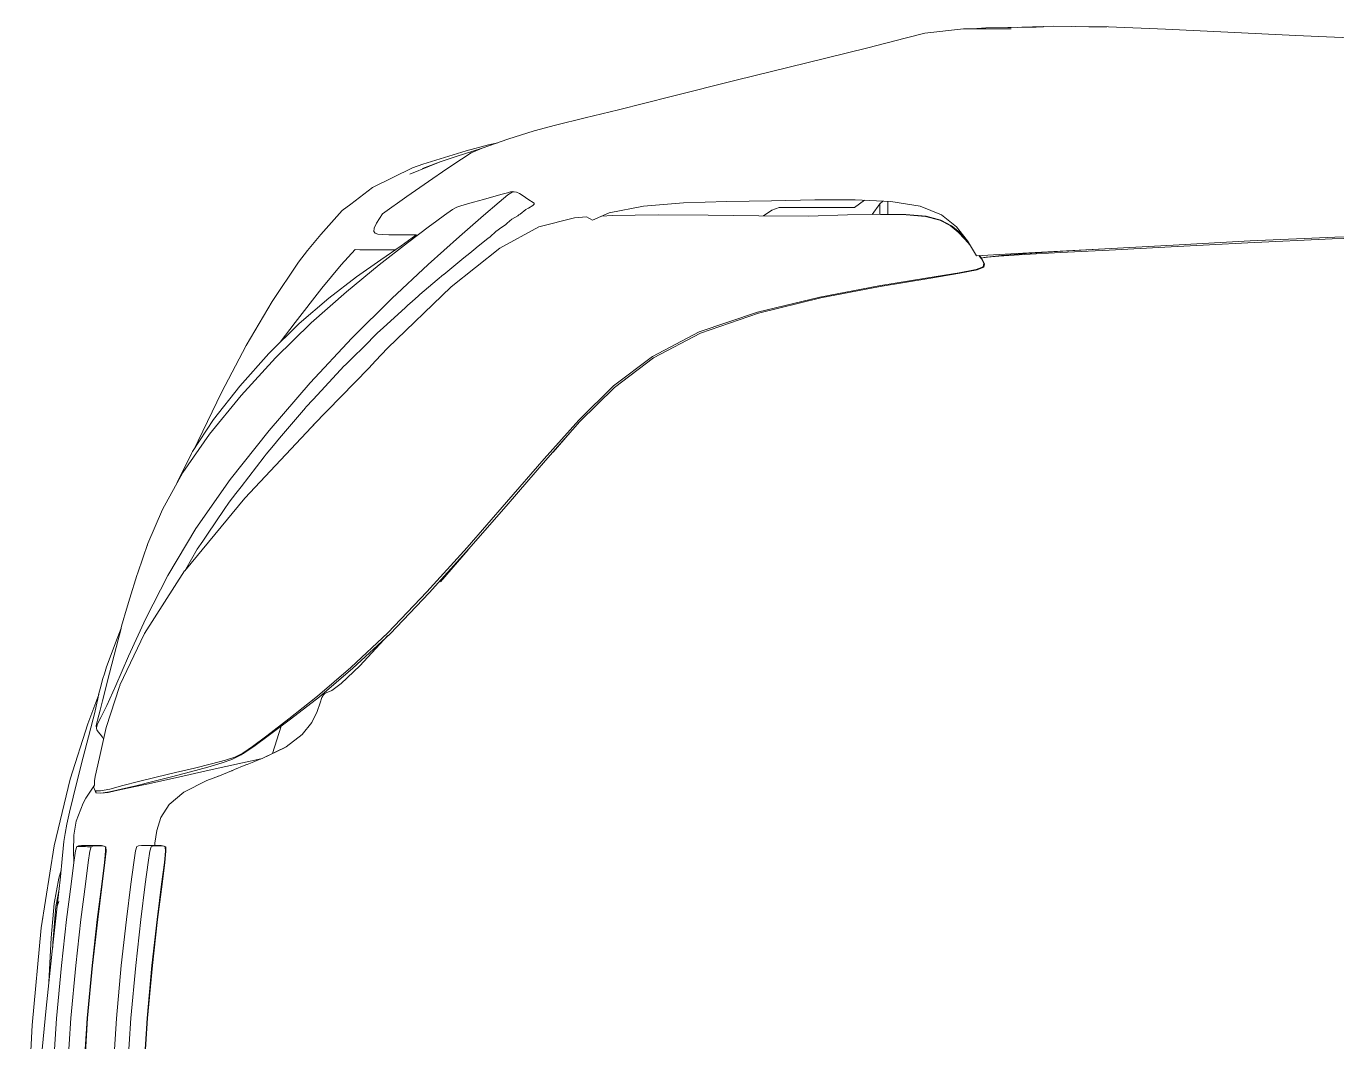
# Model space of a CAD drawing. Header units: millimetres. Extents: x -1608 to 2673, y -1019 to 974.
# Drawn here: x -1605 to -782, y 216 to 854 of the extents above; entities that cross this region are included whole.
import ezdxf

# ---------------------------------------------------------------- set-up
doc = ezdxf.new("R2010")
doc.units = ezdxf.units.MM
doc.header["$MEASUREMENT"] = 0
for name, color, linetype, true_color in [('CITROEN C4  01', 7, 'Continuous', 0x9a0018), ('CITROEN C4  02', 7, 'Continuous', 0xadadad), ('CITROEN C4  03', 7, 'Continuous', 0x191922), ('CITROEN C4  05', 7, 'Continuous', 0x0f0f12), ('CITROEN C4  08', 7, 'Continuous', 0xe1e1e1)]:
    doc.layers.add(name, color=color, linetype=linetype, true_color=true_color)

msp = doc.modelspace()

# ---------------------------------------------------------------- linework, layer by layer
at = {"layer": 'CITROEN C4  01', "linetype": 'Continuous', "lineweight": 0}
for p, q in [((-1041.03, 849.58), (-1053.39, 846.43)), ((-1011.93, 852.29), (-1008.51, 852.5)), ((-1008.51, 852.5), (-1002.88, 852.84)), ((-1002.88, 852.84), (-971.12, 853.26)), ((-988.95, 853.02), (-986.84, 853.15)), ((-960.14, 853.94), (-986.84, 853.15)), ((-986.8, 852.25), (-986.8, 852.25)), ((-983.21, 853.1), (-966.49, 853.46)), ((-971.12, 853.26), (-971.12, 853.26)), ((-966.49, 853.46), (-966.49, 853.46)), ((-960.14, 853.94), (-927.04, 853.43)), ((-946.2, 853.72), (-925.77, 853.51)), ((-927.05, 853.43), (-927.04, 853.43)), ((-890.04, 852.17), (-925.77, 853.51)), ((-925.77, 853.51), (-925.77, 853.51)), ((-850.82, 850.15), (-890.04, 852.17)), ((-808.11, 848.03), (-850.82, 850.15)), ((-762.79, 846.11), (-808.11, 848.03)), ((-1076.83, 840.31), (-1115.3, 830.87)), ((-1053.39, 846.43), (-1076.83, 840.31)), ((-1115.3, 830.87), (-1159.56, 820.05)), ((-1159.56, 820.05), (-1200.34, 809.78)), ((-1200.34, 809.78), (-1233.4, 801.43)), ((-1233.4, 801.43), (-1254.46, 796.33)), ((-1273.03, 791.71), (-1286.35, 788.21)), ((-1273.03, 791.71), (-1254.46, 796.33)), ((-1319.02, 777.37), (-1303.05, 782.91)), ((-1303.05, 782.91), (-1286.35, 788.21)), ((-1329.08, 775.75), (-1356.27, 767.36)), ((-1319.02, 777.37), (-1335.47, 772.02)), ((-1332.11, 770.49), (-1325.96, 774.43)), ((-1329.08, 775.75), (-1315.13, 779.41)), ((-1325.96, 774.43), (-1319.02, 777.37)), ((-1309.24, 780.76), (-1315.13, 779.41)), ((-1352.17, 766.05), (-1364.52, 761.02)), ((-1362.89, 765.06), (-1356.27, 767.36)), ((-1345.36, 768.67), (-1352.17, 766.05)), ((-1345.36, 768.67), (-1345.36, 768.67)), ((-1341.22, 764.32), (-1332.11, 770.49)), ((-1362.89, 765.06), (-1387.87, 752.66)), ((-1364.52, 761.02), (-1364.51, 761.02)), ((-1356.64, 764.61), (-1356.64, 764.61)), ((-1352.81, 756.34), (-1341.22, 764.32)), ((-1387.87, 752.66), (-1401.56, 742.2)), ((-1366.43, 747), (-1352.81, 756.34)), ((-1306.53, 748.42), (-1303.17, 749.37)), ((-1303.17, 749.37), (-1301.24, 749.81)), ((-1300.23, 749.77), (-1302.93, 747.98)), ((-1301.24, 749.81), (-1299.73, 750.03)), ((-1298.88, 749.96), (-1300.23, 749.77)), ((-1298.88, 749.96), (-1299.73, 750.03)), ((-1297.42, 749.68), (-1298.88, 749.96)), ((-1295.63, 748.85), (-1297.42, 749.68)), ((-1401.56, 742.2), (-1406.93, 738.16)), ((-1381.75, 735.99), (-1366.43, 747)), ((-1335.03, 740.29), (-1333.18, 740.91)), ((-1333.18, 740.91), (-1329.78, 741.87)), ((-1329.78, 741.87), (-1324.44, 743.37)), ((-1324.44, 743.37), (-1318.14, 745.14)), ((-1308.45, 743.43), (-1318.16, 735.09)), ((-1318.14, 745.14), (-1311.85, 746.92)), ((-1311.85, 746.92), (-1306.53, 748.42)), ((-1302.93, 747.98), (-1308.45, 743.43)), ((-1293.3, 747.41), (-1295.63, 748.85)), ((-1290.31, 745.37), (-1293.3, 747.41)), ((-1286.5, 742.77), (-1290.31, 745.37)), ((-1286.32, 742.64), (-1286.5, 742.77)), ((-1239.31, 736.69), (-1217.81, 740.88)), ((-1217.81, 740.88), (-1192.67, 743.03)), ((-1192.67, 743.03), (-1165.36, 743.9)), ((-1165.36, 743.9), (-1137.37, 744.24)), ((-1137.37, 744.24), (-1110.16, 744.82)), ((-1110.16, 744.82), (-1084.81, 744.92)), ((-1078.92, 744.64), (-1085.36, 739.96)), ((-1084.81, 744.92), (-1062.4, 743.85)), ((-1074.16, 735.74), (-1069.46, 742.31)), ((-1067.51, 744.09), (-1069.46, 742.31)), ((-1069.46, 742.31), (-1069.26, 735.85)), ((-1064.33, 743.94), (-1064.33, 738.26)), ((-1062.4, 743.85), (-1044.01, 740.9)), ((-1044.01, 740.9), (-1030.7, 735.38)), ((-1420.34, 723.19), (-1406.93, 738.16)), ((-1385.34, 730.29), (-1381.75, 735.99)), ((-1342.66, 735.27), (-1351.52, 728.67)), ((-1337.6, 738.87), (-1342.66, 735.27)), ((-1335.03, 740.29), (-1337.6, 738.87)), ((-1335.03, 740.29), (-1335.03, 740.29)), ((-1318.16, 735.09), (-1333.38, 721.91)), ((-1249.88, 732.18), (-1239.31, 736.69)), ((-1137.24, 738.48), (-1142.43, 734.76)), ((-1132.49, 739.96), (-1137.24, 738.48)), ((-1127.55, 739.96), (-1132.49, 739.96)), ((-1120.81, 739.96), (-1127.55, 739.96)), ((-1113.17, 739.96), (-1120.81, 739.96)), ((-1105.53, 739.96), (-1113.17, 739.96)), ((-1098.79, 739.96), (-1105.53, 739.96)), ((-1093.85, 739.96), (-1098.79, 739.96)), ((-1090.27, 739.96), (-1093.85, 739.96)), ((-1087.59, 739.96), (-1090.27, 739.96)), ((-1085.36, 739.96), (-1087.59, 739.96)), ((-1064.33, 735.79), (-1064.33, 738.26)), ((-1030.7, 735.38), (-1021.22, 727.92)), ((-1387.1, 725.08), (-1386.88, 727.03)), ((-1386.27, 723.98), (-1387.1, 725.08)), ((-1386.88, 727.03), (-1385.34, 730.29)), ((-1365.96, 717.91), (-1352.05, 728.28)), ((-1352.05, 728.28), (-1350.69, 729.29)), ((-1351.52, 728.67), (-1351.52, 728.67)), ((-1021.22, 727.92), (-1014.28, 719.18)), ((-1420.34, 723.19), (-1428.77, 712.96)), ((-1384.66, 723.33), (-1386.27, 723.98)), ((-1381.91, 723), (-1384.66, 723.33)), ((-1383.76, 704.09), (-1365.96, 717.91)), ((-1377.68, 722.89), (-1381.91, 723)), ((-1371.61, 722.89), (-1377.68, 722.89)), ((-1363.34, 722.89), (-1371.61, 722.89)), ((-1369.98, 715.91), (-1360.77, 722.61)), ((-1360.41, 722.89), (-1363.34, 722.89)), ((-1333.38, 721.91), (-1352.99, 704.35)), ((-1014.28, 719.18), (-1008.61, 709.79)), ((-924.09, 714.35), (-885.12, 716.45)), ((-924.09, 714.35), (-885.12, 716.45)), ((-886.44, 715.32), (-838.22, 717.9)), ((-885.12, 716.45), (-836.9, 719.05)), ((-885.12, 716.45), (-836.9, 719.05)), ((-838.22, 717.9), (-785.3, 720.34)), ((-836.9, 719.05), (-783.71, 721.42)), ((-785.3, 720.34), (-732.19, 721.93)), ((-783.71, 721.42), (-729.85, 722.83)), ((-1428.77, 712.96), (-1434.48, 705.66)), ((-1407.67, 704.14), (-1398.78, 713.68)), ((-1395.85, 713.55), (-1398.78, 713.68)), ((-1391.55, 713.51), (-1395.85, 713.55)), ((-1385.48, 713.51), (-1391.55, 713.51)), ((-1377.21, 713.51), (-1385.48, 713.51)), ((-1382.63, 707.27), (-1369.98, 715.91)), ((-1373.5, 713.51), (-1377.21, 713.51)), ((-1008.61, 709.79), (-983.52, 711.15)), ((-1005.54, 708.25), (-1004.02, 708.55)), ((-1004.02, 708.55), (-994.55, 709.54)), ((-1003.18, 708.69), (-1004.02, 708.55)), ((-1002.67, 708.77), (-1003.18, 708.69)), ((-1002.42, 708.82), (-1002.67, 708.77)), ((-1002.34, 708.83), (-1002.42, 708.82)), ((-1002.34, 708.83), (-1002.34, 708.83)), ((-1002.34, 708.83), (-1002.32, 708.83)), ((-1002.2, 708.85), (-992.93, 709.99)), ((-994.55, 709.54), (-978.78, 710.58)), ((-992.93, 709.99), (-977.25, 711.22)), ((-977.25, 711.22), (-992.93, 709.99)), ((-992.93, 709.99), (-992.93, 709.99)), ((-983.52, 711.15), (-956.12, 712.62)), ((-978.78, 710.58), (-955.99, 711.8)), ((-977.25, 711.22), (-954.55, 712.64)), ((-956.12, 712.62), (-924.09, 714.35)), ((-955.99, 711.8), (-925.45, 713.33)), ((-954.55, 712.64), (-924.09, 714.35)), ((-925.45, 713.33), (-886.44, 715.32)), ((-1434.48, 705.66), (-1450.96, 681.03)), ((-1419.77, 689.37), (-1407.67, 704.14)), ((-1404.29, 687.19), (-1383.76, 704.09)), ((-1397.99, 696.44), (-1382.63, 707.27)), ((-1352.99, 704.35), (-1375.89, 682.86)), ((-1415.33, 683.18), (-1397.99, 696.44)), ((-1436.59, 667.79), (-1419.77, 689.37)), ((-1433.9, 667.25), (-1415.33, 683.18)), ((-1426.36, 667.57), (-1404.29, 687.19)), ((-1450.96, 681.03), (-1467.2, 653.35)), ((-1375.89, 682.86), (-1400.94, 657.91)), ((-1452.97, 648.42), (-1433.9, 667.25)), ((-1448.81, 645.58), (-1426.36, 667.57)), ((-1445.82, 655.48), (-1436.59, 667.79)), ((-1467.2, 653.35), (-1482.83, 623.81)), ((-1400.94, 657.91), (-1427.03, 629.96)), ((-1471.32, 627.92), (-1452.97, 648.42)), ((-1470.5, 622.05), (-1448.81, 645.58)), ((-1487.73, 606.96), (-1471.32, 627.92)), ((-1427.03, 629.96), (-1452.89, 600.05)), ((-1482.83, 623.81), (-1497.46, 593.59)), ((-1490.32, 597.78), (-1470.5, 622.05)), ((-1500.98, 586.78), (-1487.73, 606.96)), ((-1507.12, 573.59), (-1490.32, 597.78)), ((-1497.46, 593.59), (-1499.45, 589.11)), ((-1452.89, 600.05), (-1477.25, 569.22)), ((-1263.86, 598.65), (-1274.4, 586.3)), ((-1501.61, 585.61), (-1510.64, 567.23)), ((-1501.61, 585.61), (-1500.98, 586.78)), ((-1519.78, 550.29), (-1507.12, 573.59)), ((-1477.25, 569.22), (-1498.83, 538.51)), ((-1510.64, 567.23), (-1510.75, 566.9)), ((-1528.97, 528.96), (-1519.78, 550.29)), ((-1498.83, 538.51), (-1516.37, 508.96)), ((-1535.35, 510.68), (-1528.97, 528.96)), ((-1528.97, 528.96), (-1529.41, 527.49)), ((-1327.92, 525.1), (-1345.26, 504.89)), ((-1535.92, 508.92), (-1535.35, 510.68)), ((-1535.35, 510.68), (-1535.35, 510.68)), ((-1535.92, 508.92), (-1540.24, 494.58)), ((-1516.37, 508.96), (-1530.31, 481.82)), ((-1540.24, 494.58), (-1543.04, 485.59)), ((-1543.04, 485.59), (-1544.56, 480.61)), ((-1545.48, 477.14), (-1544.56, 480.61)), ((-1544.56, 480.61), (-1544.56, 480.61)), ((-1530.31, 481.82), (-1541.08, 458.34)), ((-1545.78, 475.86), (-1549.3, 466.64)), ((-1547.61, 468.6), (-1546.05, 474.76)), ((-1545.48, 477.14), (-1546.05, 474.76)), ((-1546.05, 474.76), (-1546.05, 474.76)), ((-1545.48, 477.14), (-1545.48, 477.14)), ((-1395.98, 452.25), (-1378.22, 471.14)), ((-1549.3, 466.64), (-1552.65, 457.64)), ((-1550.07, 458.91), (-1547.61, 468.6)), ((-1552.65, 457.64), (-1554.89, 451.45)), ((-1552.98, 447.46), (-1550.07, 458.91)), ((-1541.08, 458.34), (-1549.11, 439.74)), ((-1557.4, 430.08), (-1552.98, 447.46)), ((-1556.32, 447.22), (-1557.24, 444.12)), ((-1554.89, 451.45), (-1556.32, 447.22)), ((-1407.52, 441.13), (-1395.98, 452.25)), ((-1558.97, 437.78), (-1559.69, 434.84)), ((-1557.24, 444.12), (-1558.97, 437.78)), ((-1549.11, 439.74), (-1554.84, 427.29)), ((-1415.96, 435.61), (-1413.38, 436.63)), ((-1413.38, 436.63), (-1407.52, 441.13)), ((-1559.85, 434.11), (-1566.63, 415.68)), ((-1560.45, 431.4), (-1561.43, 426.89)), ((-1559.69, 434.84), (-1560.45, 431.4)), ((-1557.4, 430.08), (-1558.94, 424.27)), ((-1422.61, 423.52), (-1420.89, 428.93)), ((-1420.89, 428.93), (-1419.73, 432.23)), ((-1419.73, 432.23), (-1418.77, 434.03)), ((-1418.77, 434.03), (-1417.63, 434.95)), ((-1417.63, 434.95), (-1415.96, 435.61)), ((-1562.34, 422.89), (-1563.33, 418.93)), ((-1561.43, 426.89), (-1562.34, 422.89)), ((-1561.23, 427.38), (-1561.23, 427.38)), ((-1558.94, 424.27), (-1560.62, 417.98)), ((-1554.84, 427.29), (-1558.55, 419.68)), ((-1558.35, 426.33), (-1558.35, 426.33)), ((-1425.99, 416.66), (-1422.61, 423.52)), ((-1566.63, 415.68), (-1577.71, 380.93)), ((-1563.33, 418.93), (-1566.23, 407.6)), ((-1560.62, 417.98), (-1561.36, 414.64)), ((-1561.17, 412.88), (-1561.36, 414.64)), ((-1560.52, 415.64), (-1561.24, 413.49)), ((-1561.17, 412.88), (-1561.04, 412.02)), ((-1561.04, 412.02), (-1560.22, 410.63)), ((-1558.55, 419.68), (-1560.52, 415.64)), ((-1432.15, 409.02), (-1425.99, 416.66)), ((-1566.23, 407.6), (-1569.56, 394.73)), ((-1560.22, 410.63), (-1558.91, 409.15)), ((-1558.91, 409.15), (-1557.42, 407.32)), ((-1557.42, 407.32), (-1556.77, 406.16)), ((-1557.42, 407.32), (-1557.42, 407.32)), ((-1442.18, 401.25), (-1432.15, 409.02)), ((-1457.21, 394.01), (-1442.87, 400.91)), ((-1442.58, 401.06), (-1457.13, 394.04)), ((-1441.83, 401.42), (-1456.89, 394.12)), ((-1441.83, 401.42), (-1441.83, 401.42)), ((-1569.56, 394.73), (-1572.91, 381.66)), ((-1469.51, 391.15), (-1490.43, 386.55)), ((-1458.12, 393.65), (-1469.51, 391.15)), ((-1463.46, 391.55), (-1463.59, 391.5)), ((-1458.12, 393.65), (-1463.46, 391.55)), ((-1457.21, 394.01), (-1458.17, 393.64)), ((-1458.15, 393.65), (-1457.21, 394.01)), ((-1457.13, 394.04), (-1456.86, 394.17)), ((-1456.89, 394.12), (-1456.76, 394.19)), ((-1577.71, 380.93), (-1587.79, 339.18)), ((-1572.91, 381.66), (-1575.91, 369.72)), ((-1511.55, 381.91), (-1529.73, 377.91)), ((-1490.43, 386.55), (-1511.55, 381.91)), ((-1506.46, 372.8), (-1491.92, 380.07)), ((-1491.92, 380.07), (-1483.95, 383.01)), ((-1567.91, 369.09), (-1563.71, 375.23)), ((-1563.71, 375.23), (-1562.42, 377.2)), ((-1554.01, 372.57), (-1558.47, 372.25)), ((-1549.45, 373.57), (-1554.01, 372.57)), ((-1541.86, 375.24), (-1549.45, 373.57)), ((-1529.73, 377.91), (-1541.86, 375.24)), ((-1515.69, 364.97), (-1506.46, 372.8)), ((-1575.91, 369.72), (-1578.15, 360.26)), ((-1569.72, 365.98), (-1573.98, 354.53)), ((-1569.72, 365.98), (-1567.91, 369.09)), ((-1520.91, 356.84), (-1515.69, 364.97)), ((-1578.15, 360.26), (-1579.78, 352.79)), ((-1573.98, 354.53), (-1575.4, 345.88)), ((-1523.42, 348.68), (-1520.91, 356.84)), ((-1580.9, 346.81), (-1581.66, 341.83)), ((-1579.78, 352.79), (-1580.9, 346.81)), ((-1575.4, 345.88), (-1575.63, 335.48)), ((-1524.51, 340.75), (-1523.42, 348.68)), ((-1587.79, 339.18), (-1596.06, 287.52)), ((-1581.66, 341.83), (-1582.18, 337.38)), ((-1524.69, 339.38), (-1524.51, 340.75)), ((-1582.82, 330.85), (-1583.93, 319.65)), ((-1582.18, 337.38), (-1582.82, 330.85)), ((-1575.63, 335.48), (-1575.46, 329.17)), ((-1589.14, 323.47), (-1589.14, 323.47)), ((-1589.14, 323.47), (-1589.14, 323.47)), ((-1583.93, 319.65), (-1585.87, 301.19)), ((-1555.71, 309.99), (-1555.71, 309.99)), ((-1585.87, 301.19), (-1589.01, 272.88)), ((-1585, 304.18), (-1585.87, 301.19)), ((-1594.28, 293.65), (-1594.28, 293.65)), ((-1594.28, 293.65), (-1594.28, 293.65)), ((-1594.28, 293.65), (-1594.28, 293.65)), ((-1596.06, 287.52), (-1601.59, 226.4)), ((-1589.01, 272.88), (-1592.81, 237.13)), ((-1592.81, 237.13), (-1596.77, 196.33)), ((-1601.59, 226.4), (-1605.38, 152.12))]:
    msp.add_line(p, q, dxfattribs=at)
at = {"layer": 'CITROEN C4  01', "linetype": 'Continuous', "lineweight": 0, "flags": 128}
for points in [[(-1041.03, 849.58), (-1016.89, 852.3), (-986.8, 852.25)], [(-1356.64, 764.61), (-1345.36, 768.67), (-1335.47, 772.02)], [(-1286.33, 742.15), (-1286.4, 742.08), (-1287, 741.49), (-1287.3, 741.3), (-1289.92, 739.72), (-1289.99, 739.68), (-1290.24, 739.54), (-1291.58, 738.79), (-1295.3, 735.93), (-1295.95, 735.43), (-1296.77, 734.8), (-1300.44, 732.71), (-1303.42, 730.15), (-1304.52, 729.21), (-1306.63, 727.67)], [(-1286.32, 742.64), (-1286.32, 742.64), (-1286.32, 742.62), (-1286.33, 742.15)], [(-1306.63, 727.67), (-1310.47, 724.88), (-1314.12, 721.68), (-1315.45, 720.62), (-1322.62, 714.88), (-1323.06, 714.52), (-1326.77, 711.42), (-1330.51, 708.41), (-1339.45, 701.21), (-1343.23, 698.01), (-1343.34, 697.92), (-1347.3, 694.57), (-1358.21, 685.33)], [(-1358.21, 685.33), (-1359, 684.67), (-1363.1, 681.03), (-1365.7, 678.69), (-1367.46, 677.11), (-1381.07, 664.75), (-1384.9, 661.02), (-1393.48, 652.64)], [(-1393.48, 652.64), (-1400.31, 645.87), (-1404.98, 641.32), (-1405.65, 640.6), (-1420.19, 624.91), (-1425.11, 619.54), (-1429.78, 614.54), (-1430.01, 614.28), (-1446.23, 595.12), (-1450.06, 590.54), (-1454.77, 585.03), (-1456.05, 583.36), (-1470.44, 564.61), (-1473.65, 560.36), (-1477.87, 554.94), (-1481, 550.31), (-1491.57, 534.77)], [(-1491.57, 534.77), (-1494.43, 530.49), (-1497.93, 525.42), (-1505.05, 512.87)], [(-1463.59, 391.5), (-1463.59, 391.5), (-1466.57, 390.29), (-1466.75, 390.22), (-1470.6, 388.69), (-1472.47, 387.92), (-1474.1, 387.24), (-1475.89, 386.5), (-1476.12, 386.38), (-1476.29, 386.3), (-1476.42, 386.25), (-1476.56, 386.18), (-1483.95, 383.15), (-1485.24, 382.61), (-1484.79, 382.76), (-1483.95, 383.01)]]:
    msp.add_lwpolyline(points, dxfattribs=at)
at = {"layer": 'CITROEN C4  02', "linetype": 'Continuous', "lineweight": 0}
for p, q in [((-1573.57, 338.59), (-1574.45, 335.86)), ((-1572.45, 339.02), (-1573.57, 338.59)), ((-1573.57, 338.59), (-1573.23, 338.6)), ((-1573.23, 338.6), (-1572.39, 338.6)), ((-1572.45, 339.02), (-1570.65, 339.29)), ((-1572.39, 338.6), (-1571.11, 338.59)), ((-1571.11, 338.59), (-1569.62, 338.59)), ((-1570.21, 339.32), (-1570.65, 339.29)), ((-1568.01, 339.41), (-1570.21, 339.32)), ((-1569.62, 338.59), (-1568.13, 338.58)), ((-1568.13, 338.58), (-1566.85, 338.57)), ((-1568.01, 339.41), (-1567.16, 339.41)), ((-1567.16, 339.41), (-1565.89, 339.4)), ((-1566.85, 338.57), (-1566.01, 338.57)), ((-1566.01, 338.57), (-1565.35, 338.55)), ((-1565.89, 339.4), (-1564.4, 339.4)), ((-1564.61, 338.5), (-1565.43, 335.81)), ((-1565.35, 338.55), (-1564.61, 338.5)), ((-1563.61, 338.89), (-1564.61, 338.5)), ((-1562.91, 339.39), (-1564.4, 339.4)), ((-1561.97, 339.12), (-1563.61, 338.89)), ((-1561.63, 339.38), (-1562.91, 339.39)), ((-1560.04, 339.2), (-1561.97, 339.12)), ((-1561.63, 339.38), (-1560.79, 339.38)), ((-1560.79, 339.38), (-1558.6, 339.29)), ((-1558.15, 339.12), (-1560.04, 339.2)), ((-1558.6, 339.29), (-1558.18, 339.25)), ((-1556.44, 338.98), (-1558.18, 339.25)), ((-1556.6, 338.89), (-1558.15, 339.12)), ((-1555.67, 338.5), (-1556.6, 338.89)), ((-1556.44, 338.98), (-1555.43, 338.55)), ((-1555.51, 335.81), (-1555.67, 338.5)), ((-1555.43, 338.55), (-1555.24, 335.82)), ((-1535.95, 338.59), (-1536.83, 335.86)), ((-1534.82, 339.02), (-1535.95, 338.59)), ((-1534.82, 339.02), (-1533.02, 339.29)), ((-1532.59, 339.32), (-1533.02, 339.29)), ((-1530.38, 339.41), (-1532.59, 339.32)), ((-1530.38, 339.41), (-1529.54, 339.41)), ((-1529.54, 339.41), (-1528.26, 339.4)), ((-1528.26, 339.4), (-1526.77, 339.4)), ((-1526.99, 338.5), (-1527.8, 335.81)), ((-1525.98, 338.89), (-1526.99, 338.5)), ((-1525.28, 339.39), (-1526.77, 339.4)), ((-1524.35, 339.12), (-1525.98, 338.89)), ((-1524.01, 339.38), (-1525.28, 339.39)), ((-1522.42, 339.2), (-1524.35, 339.12)), ((-1524.01, 339.38), (-1523.16, 339.38)), ((-1523.16, 339.38), (-1520.98, 339.29)), ((-1520.53, 339.12), (-1522.42, 339.2)), ((-1520.98, 339.29), (-1520.55, 339.25)), ((-1518.82, 338.98), (-1520.55, 339.25)), ((-1518.97, 338.89), (-1520.53, 339.12)), ((-1518.05, 338.5), (-1518.97, 338.89)), ((-1518.82, 338.98), (-1518.82, 338.98)), ((-1518.82, 338.98), (-1517.81, 338.55)), ((-1517.88, 335.81), (-1518.05, 338.5)), ((-1517.81, 338.55), (-1517.81, 338.55)), ((-1517.81, 338.55), (-1517.61, 335.82)), ((-1575.53, 328.73), (-1574.45, 335.86)), ((-1565.43, 335.81), (-1566.48, 328.69)), ((-1556.24, 328.69), (-1555.51, 335.81)), ((-1555.96, 328.69), (-1555.24, 335.82)), ((-1537.9, 328.73), (-1536.83, 335.86)), ((-1527.8, 335.81), (-1528.86, 328.69)), ((-1518.61, 328.69), (-1517.88, 335.81)), ((-1518.33, 328.69), (-1517.61, 335.82)), ((-1577.25, 315.08), (-1575.53, 328.73)), ((-1566.48, 328.69), (-1568.2, 315.04)), ((-1557.96, 315.04), (-1556.24, 328.69)), ((-1557.68, 315.04), (-1555.96, 328.69)), ((-1539.62, 315.08), (-1537.9, 328.73)), ((-1528.86, 328.69), (-1530.58, 315.04)), ((-1520.33, 315.04), (-1518.61, 328.69)), ((-1520.05, 315.04), (-1518.33, 328.69)), ((-1577.25, 315.08), (-1580.05, 292.8)), ((-1568.2, 315.04), (-1571.01, 292.78)), ((-1560.76, 292.78), (-1557.96, 315.04)), ((-1557.68, 315.04), (-1560.48, 292.78)), ((-1539.62, 315.08), (-1542.43, 292.8)), ((-1530.58, 315.04), (-1533.38, 292.78)), ((-1523.14, 292.78), (-1520.33, 315.04)), ((-1520.05, 315.04), (-1522.86, 292.78)), ((-1580.05, 292.8), (-1583.31, 263.99)), ((-1571.01, 292.78), (-1574.26, 264.02)), ((-1564.02, 264.02), (-1560.76, 292.78)), ((-1560.48, 292.78), (-1563.74, 264.02)), ((-1542.43, 292.8), (-1545.68, 263.99)), ((-1533.38, 292.78), (-1536.64, 264.02)), ((-1526.4, 264.02), (-1523.14, 292.78)), ((-1522.86, 292.78), (-1526.11, 264.02)), ((-1586.37, 230.73), (-1583.31, 263.99)), ((-1574.26, 264.02), (-1577.33, 230.9)), ((-1567.09, 230.9), (-1564.02, 264.02)), ((-1566.8, 230.89), (-1563.74, 264.02)), ((-1548.75, 230.73), (-1545.68, 263.99)), ((-1536.64, 264.02), (-1539.7, 230.9)), ((-1529.46, 230.9), (-1526.4, 264.02)), ((-1529.18, 230.89), (-1526.11, 264.02)), ((-1588.61, 195.1), (-1586.37, 230.73)), ((-1577.33, 230.9), (-1579.57, 195.54)), ((-1569.33, 195.54), (-1567.09, 230.9)), ((-1569.05, 195.53), (-1566.8, 230.89)), ((-1550.98, 195.1), (-1548.75, 230.73)), ((-1539.7, 230.9), (-1541.95, 195.54)), ((-1531.71, 195.54), (-1529.46, 230.9)), ((-1531.42, 195.53), (-1529.18, 230.89))]:
    msp.add_line(p, q, dxfattribs=at)
at = {"layer": 'CITROEN C4  03', "linetype": 'Continuous', "lineweight": 0}
for p, q in [((-1583.52, 323.76), (-1584.93, 318.84)), ((-1584.93, 318.84), (-1587.84, 302.8)), ((-1584.75, 311.9), (-1586.69, 301.05)), ((-1587.84, 302.8), (-1589.67, 281.39)), ((-1586.69, 301.05), (-1588.6, 277.97)), ((-1589.67, 281.39), (-1591.08, 253.43)), ((-1588.6, 277.97), (-1588.74, 275.32))]:
    msp.add_line(p, q, dxfattribs=at)
at = {"layer": 'CITROEN C4  05', "linetype": 'Continuous', "lineweight": 0}
msp.add_line((-1450.77, 397.11), (-1445.26, 414.25), dxfattribs=at)
at = {"layer": 'CITROEN C4  08', "linetype": 'Continuous', "lineweight": 0}
for p, q in [((-1261.17, 733.66), (-1283.5, 727.95)), ((-1253.59, 734.11), (-1261.17, 733.66)), ((-1237.42, 735.07), (-1244.03, 734.68)), ((-1208.61, 735.48), (-1237.42, 735.07)), ((-1177.14, 735.27), (-1208.61, 735.48)), ((-1145.44, 734.8), (-1177.14, 735.27)), ((-1114.06, 734.64), (-1145.44, 734.8)), ((-1114.06, 734.64), (-1089.67, 735.4)), ((-1089.67, 735.4), (-1069.38, 735.85)), ((-1068.91, 735.75), (-1069.38, 735.85)), ((-1069.38, 735.85), (-1052.97, 735.66)), ((-1052.93, 735.55), (-1068.91, 735.75)), ((-1052.97, 735.66), (-1040.25, 734.51)), ((-1040.66, 734.41), (-1052.93, 735.55)), ((-1031.66, 732.03), (-1040.66, 734.41)), ((-1040.25, 734.51), (-1030.98, 732.06)), ((-1283.5, 727.95), (-1308.06, 714.61)), ((-1025.1, 728.67), (-1031.66, 732.03)), ((-1030.98, 732.06), (-1030.98, 732.06)), ((-1030.98, 732.06), (-1024.33, 728.64)), ((-1020.15, 724.59), (-1025.1, 728.67)), ((-1025.1, 728.67), (-1024.33, 728.64)), ((-1024.33, 728.64), (-1024.33, 728.64)), ((-1024.33, 728.64), (-1019.41, 724.54)), ((-1016.01, 720.14), (-1020.15, 724.59)), ((-1019.41, 724.54), (-1015.38, 720.1)), ((-1012.65, 716.49), (-1016.01, 720.14)), ((-1015.38, 720.1), (-1013.71, 718.25)), ((-1308.06, 714.61), (-1338.51, 690.32)), ((-1005.5, 707.71), (-1007.1, 709.88)), ((-1006.73, 709.9), (-1005.37, 708.01)), ((-1019.64, 699.07), (-1008.81, 701.15)), ((-1008.31, 700.83), (-1019.08, 698.71)), ((-1008.81, 701.15), (-1004.41, 702.82)), ((-1003.96, 702.56), (-1008.31, 700.83)), ((-1004.1, 704.78), (-1005.5, 707.71)), ((-1004.61, 706.6), (-1003.66, 704.58)), ((-1004.41, 702.82), (-1004.1, 704.78)), ((-1003.66, 704.58), (-1003.96, 702.56)), ((-1069.89, 690.91), (-1039.23, 695.88)), ((-1038.6, 695.48), (-1069.22, 690.44)), ((-1039.23, 695.88), (-1019.64, 699.07)), ((-1019.08, 698.71), (-1038.6, 695.48)), ((-1338.51, 690.32), (-1378.5, 651.75)), ((-1146.2, 674.28), (-1107.07, 683.82)), ((-1106.39, 683.26), (-1145.52, 673.63)), ((-1107.07, 683.82), (-1069.89, 690.91)), ((-1069.22, 690.44), (-1106.39, 683.26)), ((-1182.73, 661.95), (-1146.2, 674.28)), ((-1145.52, 673.63), (-1182.05, 661.2)), ((-1212.08, 646.51), (-1182.73, 661.95)), ((-1182.05, 661.2), (-1211.43, 645.65)), ((-1386.06, 643.73), (-1378.5, 651.75)), ((-1236.56, 628.03), (-1212.08, 646.51)), ((-1211.43, 645.65), (-1235.91, 627.07)), ((-1258.47, 606.56), (-1236.56, 628.03)), ((-1235.91, 627.07), (-1257.78, 605.54)), ((-1468.09, 557.49), (-1423.08, 605.43)), ((-1423.07, 605.43), (-1423.07, 605.43)), ((-1280.1, 582.18), (-1258.47, 606.56)), ((-1257.78, 605.54), (-1279.31, 581.14)), ((-1303.76, 554.96), (-1280.1, 582.18)), ((-1279.31, 581.14), (-1302.79, 553.97)), ((-1505.88, 511.86), (-1468.09, 557.49)), ((-1328.58, 526.57), (-1303.76, 554.96)), ((-1302.79, 553.97), (-1327.41, 525.67)), ((-1353.72, 498.68), (-1328.58, 526.57)), ((-1327.41, 525.67), (-1352.38, 497.92)), ((-1505.89, 511.86), (-1531.15, 472.57)), ((-1505.89, 511.86), (-1505.88, 511.86)), ((-1378.33, 472.97), (-1353.72, 498.68)), ((-1352.38, 497.92), (-1376.9, 472.37)), ((-1531.15, 472.57), (-1546.5, 439.94)), ((-1401.56, 451.12), (-1378.33, 472.97)), ((-1376.9, 472.37), (-1400.19, 450.67)), ((-1422.54, 433.07), (-1401.56, 451.12)), ((-1400.19, 450.67), (-1421.31, 432.78)), ((-1555.17, 413.51), (-1546.82, 439.27)), ((-1546.82, 439.27), (-1546.42, 440.11)), ((-1546.5, 439.94), (-1546.5, 439.95)), ((-1440.4, 418.8), (-1422.54, 433.07)), ((-1421.31, 432.78), (-1439.35, 418.64)), ((-1559.29, 394.63), (-1555.17, 413.51)), ((-1454.27, 408.26), (-1440.4, 418.8)), ((-1439.35, 418.64), (-1453.39, 408.2)), ((-1463.27, 401.41), (-1454.27, 408.26)), ((-1453.39, 408.2), (-1462.51, 401.42)), ((-1476.19, 393.3), (-1470.91, 396.02)), ((-1474.35, 394.71), (-1469.33, 397.23)), ((-1470.35, 396.34), (-1470.91, 396.02)), ((-1470.91, 396.02), (-1470.91, 396.02)), ((-1469.81, 396.63), (-1470.35, 396.34)), ((-1469.81, 396.63), (-1469.34, 396.9)), ((-1469.34, 396.9), (-1468.95, 397.11)), ((-1469.33, 397.23), (-1463.27, 401.41)), ((-1468.67, 397.26), (-1468.95, 397.11)), ((-1462.51, 401.42), (-1468.67, 397.26)), ((-1562.01, 382.68), (-1559.29, 394.63)), ((-1511.68, 385.15), (-1499.75, 387.96)), ((-1502.31, 385.52), (-1491.39, 388.48)), ((-1499.75, 387.96), (-1489.01, 390.55)), ((-1491.39, 388.48), (-1482.35, 391.14)), ((-1489.01, 390.55), (-1480.27, 392.83)), ((-1482.35, 391.14), (-1476.19, 393.3)), ((-1480.27, 392.83), (-1474.35, 394.71)), ((-1562.43, 379.96), (-1562.01, 382.68)), ((-1544.71, 376.98), (-1534.92, 379.46)), ((-1536.45, 376.84), (-1525.83, 379.49)), ((-1534.92, 379.46), (-1523.75, 382.27)), ((-1525.83, 379.49), (-1514.12, 382.45)), ((-1523.75, 382.27), (-1511.68, 385.15)), ((-1514.12, 382.45), (-1502.31, 385.52)), ((-1563.03, 376.18), (-1563.01, 376.3)), ((-1562.05, 373.66), (-1563.03, 376.18)), ((-1563.03, 376.18), (-1563.03, 376.18)), ((-1558.78, 373.67), (-1562.05, 373.66)), ((-1562.05, 373.66), (-1561.95, 373.47)), ((-1561.95, 373.47), (-1561.84, 373.23)), ((-1561.84, 373.23), (-1561.71, 372.96)), ((-1561.71, 372.96), (-1561.57, 372.67)), ((-1561.57, 372.67), (-1561.42, 372.37)), ((-1561.42, 372.37), (-1558.47, 372.25)), ((-1552.93, 374.74), (-1558.78, 373.67)), ((-1558.47, 372.25), (-1553.1, 373.06)), ((-1553.1, 373.06), (-1545.65, 374.64)), ((-1552.93, 374.74), (-1544.71, 376.98)), ((-1545.65, 374.64), (-1536.45, 376.84))]:
    msp.add_line(p, q, dxfattribs=at)
at = {"layer": 'CITROEN C4  08', "linetype": 'Continuous', "lineweight": 0, "flags": 128}
for points in [[(-1253.59, 734.11), (-1252.12, 733.28), (-1251.19, 732.91), (-1249.88, 732.18)], [(-1005.54, 708.25), (-1005.54, 708.25), (-1005.54, 708.25)], [(-1005.37, 708.01), (-1005.37, 708.01), (-1005.36, 707.94), (-1005.25, 707.65), (-1005.25, 707.59), (-1004.61, 706.6), (-1004.61, 706.6)], [(-1425.13, 603.24), (-1390.22, 639.19), (-1386.06, 643.73), (-1386.05, 643.73)], [(-1562.42, 377.2), (-1562.44, 378.82), (-1562.43, 379.96), (-1562.43, 379.96)]]:
    msp.add_lwpolyline(points, dxfattribs=at)

doc.saveas('drawing.dxf')
